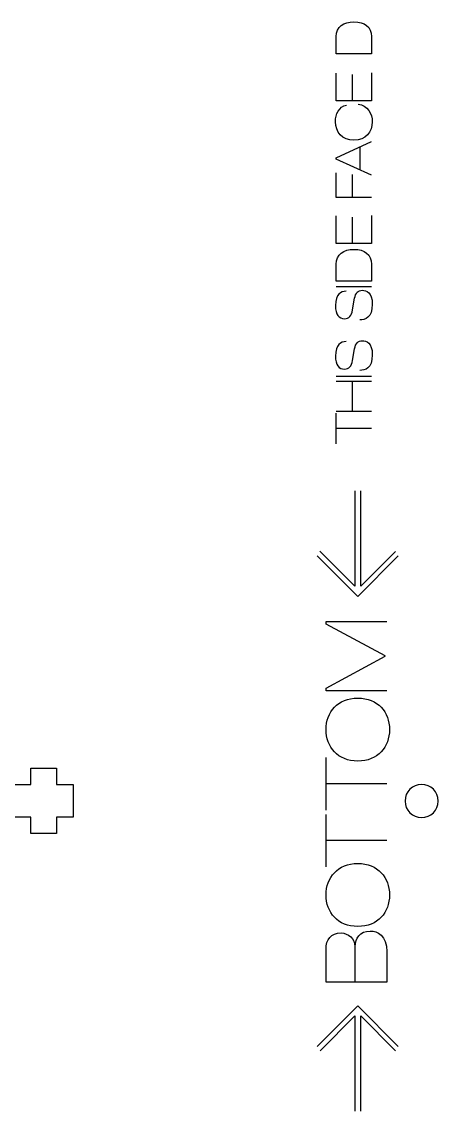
# Model space of a CAD drawing. Extents: x 16 to 1660, y 62 to 1240.
# Drawn here: x 317 to 345.6, y 871 to 945.6 of the extents above; entities that cross this region are included whole.
import ezdxf

# ---------------------------------------------------------------- set-up
doc = ezdxf.new("R2010")
doc.units = 0
doc.layers.get('0').update_dxf_attribs({"linetype": 'CONTINUOUS'})

msp = doc.modelspace()

# ---------------------------------------------------------------- linework, layer by layer
at = {"color": 7}
for points in [[(338.606553, 943.454496), (338.606553, 944.632773)], [(341.023222, 944.632773), (341.023222, 943.454496), (338.606553, 943.454496), (338.606553, 943.454496)], [(341.023222, 942.132567), (341.023222, 940.230107), (338.606553, 940.230107), (338.606553, 942.112529)], [(339.73008, 940.230107), (339.73008, 942.034353)], [(341.023222, 935.119344), (338.606553, 936.229889), (338.606553, 936.31766), (341.023222, 937.427922)], [(340.224251, 937.060469), (340.224251, 935.480307)], [(341.023222, 933.583773), (338.606553, 933.583773), (338.606553, 935.279647)], [(339.73008, 933.583773), (339.73008, 935.181433)], [(341.023222, 932.352438), (341.023222, 930.45026), (338.606553, 930.45026), (338.606553, 932.332118)], [(339.73008, 930.449978), (339.73008, 932.254224)], [(338.606553, 927.851276), (338.606553, 929.029271)], [(341.023222, 929.029271), (341.023222, 927.851276), (338.606553, 927.851276), (338.606553, 927.851276)], [(338.606553, 927.486644), (341.023222, 927.486644)], [(339.724153, 925.883058), (339.857927, 926.685416)], [(339.724153, 922.424707), (339.857927, 923.226782)], [(338.606553, 921.346053), (341.023222, 921.346053)], [(338.606553, 921.001178), (341.023222, 921.001178)], [(339.73008, 918.929667), (339.73008, 921.001178)], [(341.023222, 918.929667), (338.606553, 918.929667)], [(338.606553, 916.713093), (338.606553, 918.798151)], [(341.023222, 917.761267), (338.606553, 917.761267)], [(339.880787, 913.476851), (339.880787, 906.93748), (337.480487, 909.33778)], [(342.672529, 909.329596), (340.28126, 906.938609), (340.28126, 913.476851)], [(342.862464, 909.031851), (340.0806, 906.249987), (337.298453, 909.031851)], [(342.07196, 899.770447), (337.902409, 899.770447), (337.902409, 899.963487), (341.954838, 902.153249), (341.954838, 902.16482), (337.902409, 904.343293), (337.902409, 904.535769), (342.07196, 904.535769)], [(337.902409, 897.1153), (337.902409, 897.1153)], [(337.902409, 891.597573), (337.902409, 895.194778)], [(312.027711, 893.357229), (317.641958, 893.357229), (317.641958, 894.476804), (319.401896, 894.476804), (319.401896, 893.357229), (320.556184, 893.357229), (320.556184, 891.116667), (319.401896, 891.116667), (319.401896, 889.996527), (317.641958, 889.996527), (317.641958, 891.116667), (312.027711, 891.116667)], [(342.07196, 893.4069), (337.902409, 893.4069)], [(344.462664, 893.359487), (344.462664, 893.359487)], [(337.902409, 887.697262), (337.902409, 891.295031)], [(342.07196, 889.506307), (337.902409, 889.506307)], [(337.902409, 885.77674), (337.902409, 885.77674)], [(339.88248, 882.253478), (339.893769, 882.253478)], [(339.888124, 882.253478), (339.883044, 879.789678)], [(337.902409, 879.789678), (337.902409, 882.055358)], [(342.07196, 881.903522), (342.07196, 879.789678), (337.902409, 879.789678), (337.902409, 879.789678)], [(337.298453, 875.397453), (340.0806, 878.179318), (342.862464, 875.397453)], [(337.488671, 875.099709), (339.87994, 877.491542), (339.87994, 870.952453)], [(340.280413, 870.952453), (340.280413, 877.492107), (342.680431, 875.092089)]]:
    msp.add_lwpolyline(points, dxfattribs=at)
for points in [[(338.606553, 944.632773), (338.606553, 945.299382), (339.093669, 945.641153), (339.814747, 945.641153)], [(339.814747, 945.641153), (340.535824, 945.641153), (341.023222, 945.299382), (341.023222, 944.632773)], [(338.552084, 938.778356), (338.552084, 939.35042), (338.785764, 939.803951), (339.310416, 939.932644)], [(340.105718, 939.990218), (340.752289, 939.919098), (341.077127, 939.336873), (341.077127, 938.778356)], [(339.814747, 937.525853), (339.015776, 937.525853), (338.552084, 938.087758), (338.552084, 938.778356)], [(341.077127, 938.778356), (341.077127, 938.087758), (340.613718, 937.525853), (339.814747, 937.525853)], [(338.606553, 929.029271), (338.606553, 929.696162), (339.093669, 930.037933), (339.814747, 930.037933)], [(339.814747, 930.037933), (340.535824, 930.037933), (341.023222, 929.696162), (341.023222, 929.029271)], [(339.28304, 927.176482), (338.910789, 927.152776), (338.552084, 926.986829), (338.552084, 926.181084)], [(339.857927, 926.685416), (339.939207, 927.057949), (340.098944, 927.23716), (340.396971, 927.23716)], [(340.396971, 927.23716), (340.667622, 927.23716), (341.077127, 927.108467), (341.077127, 926.275911)], [(338.552084, 926.181084), (338.552084, 925.56838), (338.779273, 925.287569), (339.171562, 925.287569)], [(341.077127, 926.275911), (341.077127, 925.318049), (340.573078, 925.209676), (340.227638, 925.202902)], [(339.171562, 925.287569), (339.503738, 925.287569), (339.639487, 925.483713), (339.724153, 925.883058)], [(339.28304, 923.717567), (338.910789, 923.69386), (338.552084, 923.527913), (338.552084, 922.722451)], [(339.857927, 923.226782), (339.939207, 923.599316), (340.098944, 923.778527), (340.396971, 923.778527)], [(340.396971, 923.778527), (340.667622, 923.778527), (341.077127, 923.649833), (341.077127, 922.817278)], [(338.552084, 922.722451), (338.552084, 922.109747), (338.779273, 921.828936), (339.171562, 921.828936)], [(339.171562, 921.828936), (339.503738, 921.828936), (339.639487, 922.025362), (339.724153, 922.424707)], [(341.077127, 922.817278), (341.077127, 921.859133), (340.573078, 921.751042), (340.227638, 921.744269)], [(337.902409, 897.1153), (337.902409, 898.30656), (338.702509, 899.275993), (340.0806, 899.275993)], [(340.0806, 899.275993), (341.458409, 899.275993), (342.258227, 898.30656), (342.258227, 897.1153)], [(340.0806, 894.954607), (338.702509, 894.954607), (337.902409, 895.92404), (337.902409, 897.1153)], [(342.258227, 897.1153), (342.258227, 895.92404), (341.458409, 894.954607), (340.0806, 894.954607)], [(344.462664, 893.359487), (343.833027, 893.359487), (343.322769, 892.848947), (343.322769, 892.219591)], [(345.60256, 892.219591), (345.60256, 892.848947), (345.092584, 893.359487), (344.462664, 893.359487)], [(343.322769, 892.219591), (343.322769, 891.590236), (343.833027, 891.079978), (344.462664, 891.079978)], [(344.462664, 891.079978), (345.092584, 891.079978), (345.60256, 891.590236), (345.60256, 892.219591)], [(337.902409, 885.77674), (337.902409, 886.968564), (338.702509, 887.937433), (340.0806, 887.937433)], [(340.0806, 887.937433), (341.458409, 887.937433), (342.258227, 886.968282), (342.258227, 885.77674)], [(340.0806, 883.616611), (338.702509, 883.616611), (337.902409, 884.58548), (337.902409, 885.77674)], [(342.258227, 885.77674), (342.258227, 884.58548), (341.458409, 883.616611), (340.0806, 883.616611)], [(337.902409, 882.055358), (337.902409, 882.714911), (338.258573, 883.176344), (338.936189, 883.176344)], [(338.936189, 883.176344), (339.426691, 883.176344), (339.893769, 882.744827), (339.88248, 882.253478)], [(339.893769, 882.253478), (339.917193, 882.797038), (340.209293, 883.30532), (340.938838, 883.30532)], [(340.938838, 883.30532), (341.423696, 883.30532), (342.07196, 882.995722), (342.07196, 881.903522)]]:
    msp.add_open_spline(points, degree=3, dxfattribs=at)

doc.saveas('drawing.dxf')
